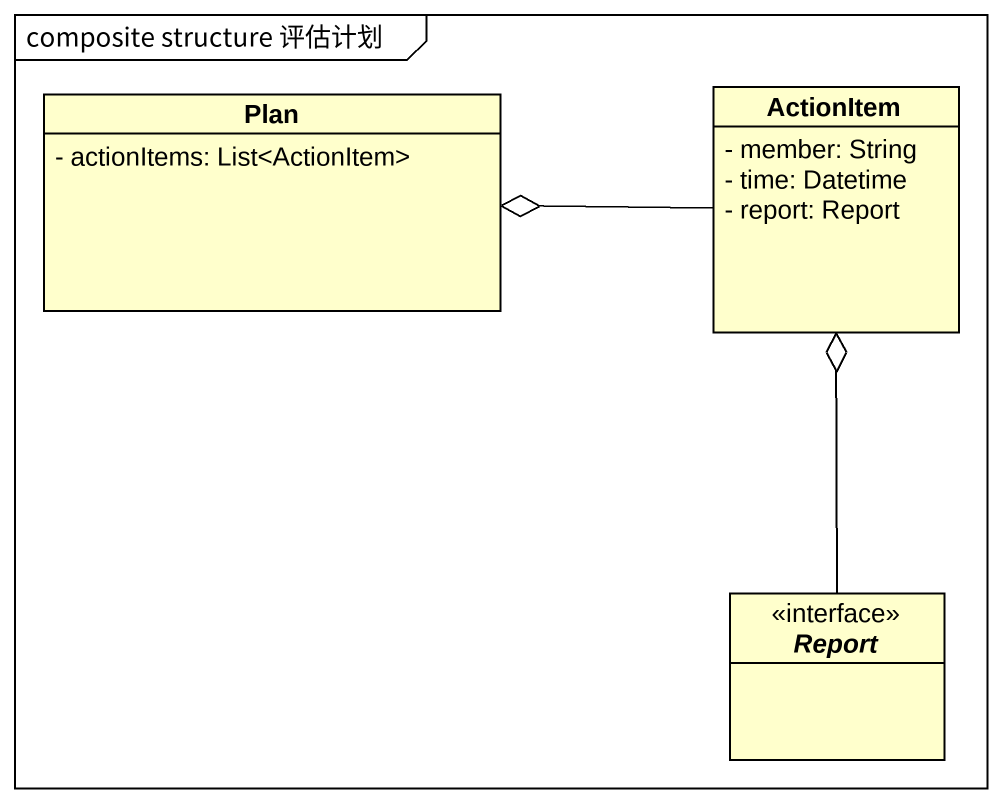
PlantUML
@startuml
mainframe composite structure 评估计划
hide circle
hide empty members
skinparam classAttributeIconSize 0
class Plan {
  - actionItems: List<ActionItem>
}
class ActionItem {
  - member: String
  - time: Datetime
  - report: Report
}
interface Report
ActionItem -left-o Plan
Report -up-o ActionItem
@enduml
